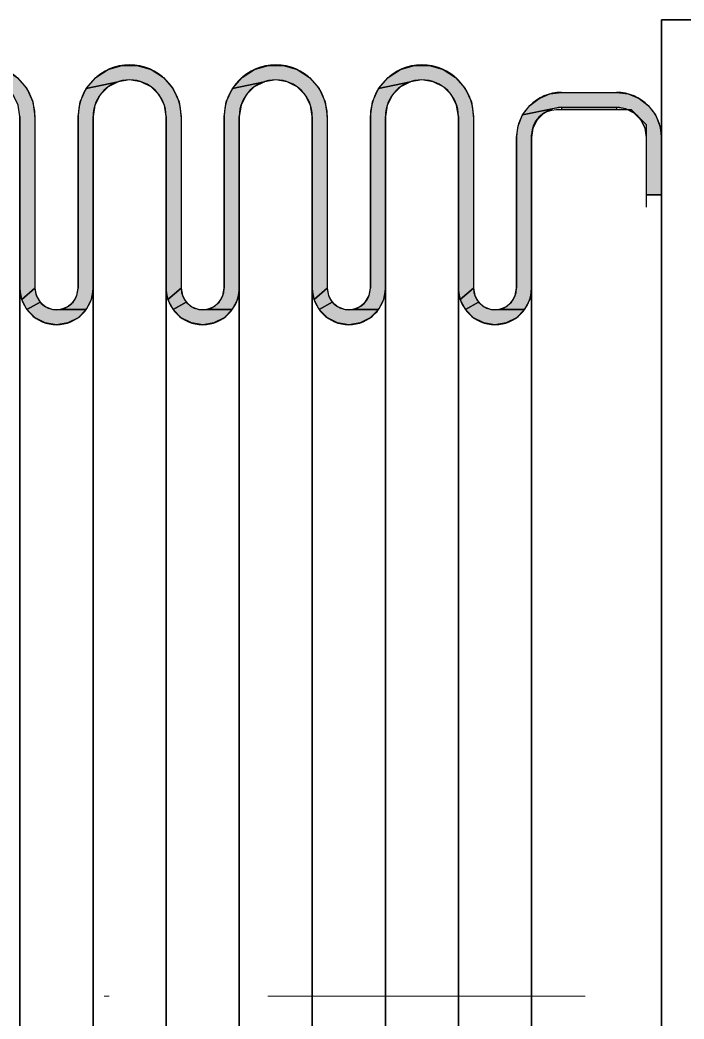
# Model space of a CAD drawing. Header units: millimetres. Extents: x -3183 to 3067, y 1033 to 2218.
# Drawn here: x 2017 to 2030.28, y 1570.56 to 1590.56 of the extents above; entities that cross this region are included whole.
import ezdxf

# ---------------------------------------------------------------- set-up
doc = ezdxf.new("R2010")
doc.units = ezdxf.units.MM
doc.linetypes.add('KRESKAKROPKA2', pattern=[12.7, 6.35, -3.175, 0, -3.175])
doc.layers.add('Kontury', color=7, linetype='Continuous', lineweight=35)
doc.layers.add('oś', color=7, linetype='KRESKAKROPKA2', lineweight=13)

# ---------------------------------------------------------------- blocks, each defined once
blk = doc.blocks.new('*U68')
at = {"color": 2, "linetype": 'Continuous', "extrusion": (0, 0, -1)}
for points in [[(-129.052, 246.525), (-131.258, 246.208), (-128.558, 246.208)], [(-129.615, 246.69), (-130.765, 246.525), (-129.052, 246.525)], [(-130.765, 246.525), (-131.258, 246.208), (-129.052, 246.525)], [(-130.765, 246.525), (-129.615, 246.69), (-130.202, 246.69)], [(-128.558, 246.208), (-129.457, 246.04), (-128.174, 245.764)], [(-128.558, 246.208), (-129.908, 246.111), (-129.457, 246.04)], [(-131.258, 246.208), (-129.908, 246.111), (-128.558, 246.208)], [(-131.258, 246.208), (-130.36, 246.04), (-129.908, 246.111)], [(-131.258, 246.208), (-131.643, 245.764), (-130.36, 246.04)], [(-130.36, 246.04), (-131.643, 245.764), (-130.767, 245.832)], [(-130.767, 245.832), (-131.643, 245.764), (-131.091, 245.509)], [(-131.643, 245.764), (-131.886, 245.231), (-131.091, 245.509)], [(-131.091, 245.509), (-131.886, 245.231), (-131.298, 245.101)], [(-131.886, 245.231), (-131.97, 244.65), (-131.298, 245.101)], [(-131.298, 245.101), (-131.97, 244.65), (-131.37, 244.65)], [(-131.37, 244.65), (-131.97, 237.773), (-131.37, 237.773)], [(-131.97, 244.65), (-131.97, 237.773), (-131.37, 244.65)], [(-131.97, 237.773), (-131.441, 237.321), (-131.37, 237.773)]]:
    blk.add_solid(points, dxfattribs=at)
blk = doc.blocks.new('*U69')
at = {"color": 2, "linetype": 'Continuous', "extrusion": (0, 0, -1)}
for points in [[(-134.898, 246.525), (-137.104, 246.208), (-134.404, 246.208)], [(-135.461, 246.69), (-136.611, 246.525), (-134.898, 246.525)], [(-136.611, 246.525), (-137.104, 246.208), (-134.898, 246.525)], [(-136.611, 246.525), (-135.461, 246.69), (-136.048, 246.69)], [(-134.404, 246.208), (-135.303, 246.04), (-134.02, 245.764)], [(-134.404, 246.208), (-135.754, 246.111), (-135.303, 246.04)], [(-137.104, 246.208), (-135.754, 246.111), (-134.404, 246.208)], [(-137.104, 246.208), (-136.206, 246.04), (-135.754, 246.111)], [(-137.104, 246.208), (-137.489, 245.764), (-136.206, 246.04)], [(-136.206, 246.04), (-137.489, 245.764), (-136.613, 245.832)], [(-136.613, 245.832), (-137.489, 245.764), (-136.937, 245.509)], [(-137.489, 245.764), (-137.732, 245.231), (-136.937, 245.509)], [(-136.937, 245.509), (-137.732, 245.231), (-137.144, 245.101)], [(-137.732, 245.231), (-137.816, 244.65), (-137.144, 245.101)], [(-137.144, 245.101), (-137.816, 244.65), (-137.216, 244.65)], [(-137.216, 244.65), (-137.816, 237.773), (-137.216, 237.773)], [(-137.816, 244.65), (-137.816, 237.773), (-137.216, 244.65)], [(-137.816, 237.773), (-137.287, 237.321), (-137.216, 237.773)]]:
    blk.add_solid(points, dxfattribs=at)
blk = doc.blocks.new('*U70')
at = {"color": 2, "linetype": 'Continuous', "extrusion": (0, 0, -1)}
for points in [[(-140.744, 246.525), (-142.951, 246.208), (-140.251, 246.208)], [(-141.307, 246.69), (-142.457, 246.525), (-140.744, 246.525)], [(-142.457, 246.525), (-142.951, 246.208), (-140.744, 246.525)], [(-142.457, 246.525), (-141.307, 246.69), (-141.894, 246.69)], [(-140.251, 246.208), (-141.149, 246.04), (-139.866, 245.764)], [(-140.251, 246.208), (-141.601, 246.111), (-141.149, 246.04)], [(-142.951, 246.208), (-141.601, 246.111), (-140.251, 246.208)], [(-142.951, 246.208), (-142.052, 246.04), (-141.601, 246.111)], [(-142.951, 246.208), (-143.335, 245.764), (-142.052, 246.04)], [(-142.052, 246.04), (-143.335, 245.764), (-142.46, 245.832)], [(-142.46, 245.832), (-143.335, 245.764), (-142.783, 245.509)], [(-143.335, 245.764), (-143.579, 245.231), (-142.783, 245.509)], [(-142.783, 245.509), (-143.579, 245.231), (-142.991, 245.101)], [(-143.579, 245.231), (-143.662, 244.65), (-142.991, 245.101)], [(-142.991, 245.101), (-143.662, 244.65), (-143.062, 244.65)], [(-143.062, 244.65), (-143.662, 237.773), (-143.062, 237.773)], [(-143.662, 244.65), (-143.662, 237.773), (-143.062, 244.65)], [(-143.662, 237.773), (-143.134, 237.321), (-143.062, 237.773)]]:
    blk.add_solid(points, dxfattribs=at)
blk = doc.blocks.new('*U71')
at = {"color": 2, "linetype": 'Continuous', "extrusion": (0, 0, -1)}
for points in [[(-146.59, 246.525), (-148.797, 246.208), (-146.097, 246.208)], [(-147.153, 246.69), (-148.303, 246.525), (-146.59, 246.525)], [(-148.303, 246.525), (-148.797, 246.208), (-146.59, 246.525)], [(-148.303, 246.525), (-147.153, 246.69), (-147.74, 246.69)], [(-146.097, 246.208), (-146.995, 246.04), (-145.712, 245.764)], [(-146.097, 246.208), (-147.447, 246.111), (-146.995, 246.04)], [(-148.797, 246.208), (-147.447, 246.111), (-146.097, 246.208)], [(-148.797, 246.208), (-147.898, 246.04), (-147.447, 246.111)], [(-148.797, 246.208), (-149.181, 245.764), (-147.898, 246.04)], [(-147.898, 246.04), (-149.181, 245.764), (-148.306, 245.832)], [(-148.306, 245.832), (-149.181, 245.764), (-148.629, 245.509)], [(-149.181, 245.764), (-149.425, 245.231), (-148.629, 245.509)], [(-148.629, 245.509), (-149.425, 245.231), (-148.837, 245.101)], [(-149.425, 245.231), (-149.508, 244.65), (-148.837, 245.101)], [(-148.837, 245.101), (-149.508, 244.65), (-148.908, 244.65)], [(-148.908, 244.65), (-149.508, 237.773), (-148.908, 237.773)], [(-149.508, 244.65), (-149.508, 237.773), (-148.908, 244.65)], [(-149.508, 237.773), (-148.98, 237.321), (-148.908, 237.773)]]:
    blk.add_solid(points, dxfattribs=at)
blk = doc.blocks.new('*U75')
at = {"color": 2, "linetype": 'Continuous', "extrusion": (0, 0, -1)}
for points in [[(-135.303, 246.04), (-134.895, 245.832), (-134.02, 245.764)], [(-134.02, 245.764), (-134.572, 245.509), (-133.776, 245.231)], [(-134.895, 245.832), (-134.572, 245.509), (-134.02, 245.764)], [(-133.776, 245.231), (-134.364, 245.101), (-133.693, 244.65)], [(-134.572, 245.509), (-134.364, 245.101), (-133.776, 245.231)], [(-134.364, 245.101), (-134.293, 244.65), (-133.693, 244.65)], [(-133.693, 244.65), (-134.293, 237.773), (-133.693, 237.773)], [(-134.293, 244.65), (-134.293, 237.773), (-133.693, 244.65)], [(-133.693, 237.773), (-134.221, 237.321), (-133.641, 237.478)], [(-134.293, 237.773), (-134.221, 237.321), (-133.693, 237.773)], [(-133.491, 237.219), (-134.014, 236.914), (-133.262, 237.027)], [(-133.641, 237.478), (-134.221, 237.321), (-133.491, 237.219)], [(-134.221, 237.321), (-134.014, 236.914), (-133.491, 237.219)], [(-133.262, 237.027), (-134.014, 236.914), (-132.981, 236.924)]]:
    blk.add_solid(points, dxfattribs=at)
blk = doc.blocks.new('*U76')
at = {"color": 2, "linetype": 'Continuous', "extrusion": (0, 0, -1)}
for points in [[(-141.149, 246.04), (-140.741, 245.832), (-139.866, 245.764)], [(-139.866, 245.764), (-140.418, 245.509), (-139.623, 245.231)], [(-140.741, 245.832), (-140.418, 245.509), (-139.866, 245.764)], [(-139.623, 245.231), (-140.211, 245.101), (-139.539, 244.65)], [(-140.418, 245.509), (-140.211, 245.101), (-139.623, 245.231)], [(-140.211, 245.101), (-140.139, 244.65), (-139.539, 244.65)], [(-139.539, 244.65), (-140.139, 237.773), (-139.539, 237.773)], [(-140.139, 244.65), (-140.139, 237.773), (-139.539, 244.65)], [(-139.539, 237.773), (-140.067, 237.321), (-139.487, 237.478)], [(-140.139, 237.773), (-140.067, 237.321), (-139.539, 237.773)], [(-139.337, 237.219), (-139.86, 236.914), (-139.108, 237.027)], [(-139.487, 237.478), (-140.067, 237.321), (-139.337, 237.219)], [(-140.067, 237.321), (-139.86, 236.914), (-139.337, 237.219)], [(-139.108, 237.027), (-139.86, 236.914), (-138.827, 236.924)]]:
    blk.add_solid(points, dxfattribs=at)
blk = doc.blocks.new('*U77')
at = {"color": 2, "linetype": 'Continuous', "extrusion": (0, 0, -1)}
for points in [[(-146.995, 246.04), (-146.588, 245.832), (-145.712, 245.764)], [(-145.712, 245.764), (-146.264, 245.509), (-145.469, 245.231)], [(-146.588, 245.832), (-146.264, 245.509), (-145.712, 245.764)], [(-145.469, 245.231), (-146.057, 245.101), (-145.385, 244.65)], [(-146.264, 245.509), (-146.057, 245.101), (-145.469, 245.231)], [(-146.057, 245.101), (-145.985, 244.65), (-145.385, 244.65)], [(-145.385, 244.65), (-145.985, 237.773), (-145.385, 237.773)], [(-145.985, 244.65), (-145.985, 237.773), (-145.385, 244.65)], [(-145.385, 237.773), (-145.914, 237.321), (-145.333, 237.478)], [(-145.985, 237.773), (-145.914, 237.321), (-145.385, 237.773)], [(-145.184, 237.219), (-145.706, 236.914), (-144.954, 237.027)], [(-145.333, 237.478), (-145.914, 237.321), (-145.184, 237.219)], [(-145.914, 237.321), (-145.706, 236.914), (-145.184, 237.219)], [(-144.954, 237.027), (-145.706, 236.914), (-144.673, 236.924)]]:
    blk.add_solid(points, dxfattribs=at)
blk = doc.blocks.new('*U79')
at = {"color": 2, "linetype": 'Continuous', "extrusion": (0, 0, -1)}
for points in [[(-153.031, 245.611), (-155.697, 245.55), (-152.565, 245.55)], [(-155.697, 245.55), (-153.031, 245.611), (-155.231, 245.611)], [(-152.131, 245.37), (-156.504, 245.084), (-151.759, 245.084)], [(-152.565, 245.55), (-156.131, 245.37), (-152.131, 245.37)], [(-156.131, 245.37), (-156.504, 245.084), (-152.131, 245.37)], [(-155.697, 245.55), (-156.131, 245.37), (-152.565, 245.55)], [(-151.759, 245.084), (-152.661, 244.953), (-151.472, 244.711)], [(-151.759, 245.084), (-153.031, 245.011), (-152.661, 244.953)], [(-156.504, 245.084), (-153.031, 245.011), (-151.759, 245.084)], [(-156.504, 245.084), (-155.231, 245.011), (-153.031, 245.011)], [(-156.504, 245.084), (-155.602, 244.953), (-155.231, 245.011)], [(-156.504, 245.084), (-156.79, 244.711), (-155.602, 244.953)], [(-155.602, 244.953), (-156.79, 244.711), (-155.937, 244.782)], [(-155.937, 244.782), (-156.79, 244.711), (-156.202, 244.517)], [(-156.79, 244.711), (-156.97, 244.277), (-156.202, 244.517)], [(-156.202, 244.517), (-156.97, 244.277), (-156.373, 244.182)], [(-156.97, 244.277), (-157.031, 243.811), (-156.373, 244.182)], [(-156.373, 244.182), (-157.031, 243.811), (-156.431, 243.811)], [(-156.431, 243.811), (-157.031, 241.511), (-156.431, 241.511)], [(-157.031, 243.811), (-157.031, 241.511), (-156.431, 243.811)]]:
    blk.add_solid(points, dxfattribs=at)
blk = doc.blocks.new('*U81')
at = {"color": 2, "linetype": 'Continuous', "extrusion": (0, 0, -1)}
for points in [[(-152.661, 244.953), (-152.326, 244.782), (-151.472, 244.711)], [(-151.472, 244.711), (-152.061, 244.517), (-151.293, 244.277)], [(-152.061, 244.517), (-151.89, 244.182), (-151.293, 244.277)], [(-152.326, 244.782), (-152.061, 244.517), (-151.472, 244.711)], [(-151.293, 244.277), (-151.89, 244.182), (-151.231, 243.811)], [(-151.89, 244.182), (-151.831, 243.811), (-151.231, 243.811)], [(-151.231, 243.811), (-151.831, 237.773), (-151.231, 237.773)], [(-151.831, 243.811), (-151.831, 237.773), (-151.231, 243.811)], [(-151.231, 237.773), (-151.76, 237.321), (-151.179, 237.478)], [(-151.831, 237.773), (-151.76, 237.321), (-151.231, 237.773)], [(-151.03, 237.219), (-151.552, 236.914), (-150.801, 237.027)], [(-151.179, 237.478), (-151.76, 237.321), (-151.03, 237.219)], [(-151.76, 237.321), (-151.552, 236.914), (-151.03, 237.219)], [(-150.801, 237.027), (-151.552, 236.914), (-150.519, 236.924)]]:
    blk.add_solid(points, dxfattribs=at)
blk = doc.blocks.new('*U85')
at = {"color": 2, "linetype": 'Continuous', "extrusion": (0, 0, -1)}
for points in [[(-131.97, 237.773), (-132.022, 237.478), (-131.441, 237.321)], [(-132.022, 237.478), (-132.171, 237.219), (-131.441, 237.321)], [(-131.441, 237.321), (-132.171, 237.219), (-131.649, 236.914)]]:
    blk.add_solid(points, dxfattribs=at)
blk = doc.blocks.new('*U86')
at = {"color": 2, "linetype": 'Continuous', "extrusion": (0, 0, -1)}
for points in [[(-137.816, 237.773), (-137.868, 237.478), (-137.287, 237.321)], [(-137.868, 237.478), (-138.018, 237.219), (-137.287, 237.321)], [(-137.287, 237.321), (-138.018, 237.219), (-137.495, 236.914)]]:
    blk.add_solid(points, dxfattribs=at)
blk = doc.blocks.new('*U87')
at = {"color": 2, "linetype": 'Continuous', "extrusion": (0, 0, -1)}
for points in [[(-143.662, 237.773), (-143.714, 237.478), (-143.134, 237.321)], [(-143.714, 237.478), (-143.864, 237.219), (-143.134, 237.321)], [(-143.134, 237.321), (-143.864, 237.219), (-143.341, 236.914)]]:
    blk.add_solid(points, dxfattribs=at)
blk = doc.blocks.new('*U88')
at = {"color": 2, "linetype": 'Continuous', "extrusion": (0, 0, -1)}
for points in [[(-149.508, 237.773), (-149.56, 237.478), (-148.98, 237.321)], [(-149.56, 237.478), (-149.71, 237.219), (-148.98, 237.321)], [(-148.98, 237.321), (-149.71, 237.219), (-149.187, 236.914)]]:
    blk.add_solid(points, dxfattribs=at)
blk = doc.blocks.new('*U92')
at = {"color": 2, "linetype": 'Continuous', "extrusion": (0, 0, -1)}
for points in [[(-132.171, 237.219), (-132.401, 237.027), (-131.649, 236.914)], [(-132.401, 237.027), (-132.682, 236.924), (-131.649, 236.914)], [(-132.981, 236.924), (-134.014, 236.914), (-131.649, 236.914)], [(-131.649, 236.914), (-132.682, 236.924), (-132.981, 236.924)], [(-131.649, 236.914), (-133.69, 236.59), (-131.972, 236.59)], [(-134.014, 236.914), (-133.69, 236.59), (-131.649, 236.914)], [(-131.972, 236.59), (-133.283, 236.383), (-132.38, 236.383)], [(-133.69, 236.59), (-133.283, 236.383), (-131.972, 236.59)], [(-133.283, 236.383), (-132.831, 236.311), (-132.38, 236.383)]]:
    blk.add_solid(points, dxfattribs=at)
blk = doc.blocks.new('*U93')
at = {"color": 2, "linetype": 'Continuous', "extrusion": (0, 0, -1)}
for points in [[(-138.018, 237.219), (-138.247, 237.027), (-137.495, 236.914)], [(-138.247, 237.027), (-138.528, 236.924), (-137.495, 236.914)], [(-138.827, 236.924), (-139.86, 236.914), (-137.495, 236.914)], [(-137.495, 236.914), (-138.528, 236.924), (-138.827, 236.924)], [(-137.495, 236.914), (-139.537, 236.59), (-137.818, 236.59)], [(-139.86, 236.914), (-139.537, 236.59), (-137.495, 236.914)], [(-137.818, 236.59), (-139.129, 236.383), (-138.226, 236.383)], [(-139.537, 236.59), (-139.129, 236.383), (-137.818, 236.59)], [(-139.129, 236.383), (-138.677, 236.311), (-138.226, 236.383)]]:
    blk.add_solid(points, dxfattribs=at)
blk = doc.blocks.new('*U94')
at = {"color": 2, "linetype": 'Continuous', "extrusion": (0, 0, -1)}
for points in [[(-143.864, 237.219), (-144.093, 237.027), (-143.341, 236.914)], [(-144.093, 237.027), (-144.374, 236.924), (-143.341, 236.914)], [(-144.673, 236.924), (-145.706, 236.914), (-143.341, 236.914)], [(-143.341, 236.914), (-144.374, 236.924), (-144.673, 236.924)], [(-143.341, 236.914), (-145.383, 236.59), (-143.665, 236.59)], [(-145.706, 236.914), (-145.383, 236.59), (-143.341, 236.914)], [(-143.665, 236.59), (-144.975, 236.383), (-144.072, 236.383)], [(-145.383, 236.59), (-144.975, 236.383), (-143.665, 236.59)], [(-144.975, 236.383), (-144.524, 236.311), (-144.072, 236.383)]]:
    blk.add_solid(points, dxfattribs=at)
blk = doc.blocks.new('*U95')
at = {"color": 2, "linetype": 'Continuous', "extrusion": (0, 0, -1)}
for points in [[(-149.71, 237.219), (-149.939, 237.027), (-149.187, 236.914)], [(-149.939, 237.027), (-150.22, 236.924), (-149.187, 236.914)], [(-150.519, 236.924), (-151.552, 236.914), (-149.187, 236.914)], [(-149.187, 236.914), (-150.22, 236.924), (-150.519, 236.924)], [(-149.187, 236.914), (-151.229, 236.59), (-149.511, 236.59)], [(-151.552, 236.914), (-151.229, 236.59), (-149.187, 236.914)], [(-149.511, 236.59), (-150.821, 236.383), (-149.918, 236.383)], [(-151.229, 236.59), (-150.821, 236.383), (-149.511, 236.59)], [(-150.821, 236.383), (-150.37, 236.311), (-149.918, 236.383)]]:
    blk.add_solid(points, dxfattribs=at)

msp = doc.modelspace()

# ---------------------------------------------------------------- linework, layer by layer
at = {"color": 2, "linetype": 'Continuous'}
for p, q in [((2018.96889, 1589.32207), (2018.76517, 1589.21828)), ((2021.89196, 1589.32207), (2021.68825, 1589.21828)), ((2024.81504, 1589.32207), (2024.61132, 1589.21828)), ((2027.60023, 1589.07717), (2027.83317, 1589.10784)), ((2027.64776, 1588.77847), (2027.4805, 1588.69325)), ((2017.3024, 1585.18861), (2017.32838, 1585.04128)), ((2020.22547, 1585.18861), (2020.25145, 1585.04128)), ((2023.14855, 1585.18861), (2023.17453, 1585.04128)), ((2026.07163, 1585.18861), (2026.09761, 1585.04128))]:
    msp.add_line(p, q, dxfattribs=at)
at = {"color": 7, "linetype": 'Continuous'}
for p, q in [((2027.83317, 1589.10784), (2028.93317, 1589.10784)), ((2027.83317, 1588.80784), (2027.83317, 1588.75784)), ((2027.83317, 1588.80784), (2028.93317, 1588.80784)), ((2028.93317, 1588.80784), (2028.93317, 1588.75784)), ((2017.3024, 1588.62707), (2017.3024, 1585.18861)), ((2018.16394, 1588.62707), (2018.16394, 1585.18861)), ((2020.22547, 1588.62707), (2020.22547, 1585.18861)), ((2021.08701, 1588.62707), (2021.08701, 1585.18861)), ((2023.14855, 1588.62707), (2023.14855, 1585.18861)), ((2024.01009, 1588.62707), (2024.01009, 1585.18861)), ((2026.07163, 1588.62707), (2026.07163, 1585.18861)), ((2029.23317, 1588.75784), (2027.73317, 1588.75784)), ((2029.53317, 1588.45784), (2029.23317, 1588.75784)), ((2029.53317, 1586.80784), (2029.53317, 1588.45784)), ((2026.93317, 1588.20784), (2026.93317, 1585.18861)), ((2029.83317, 1588.20784), (2029.83317, 1586.80784)), ((2029.53317, 1587.05784), (2029.83317, 1587.05784))]:
    msp.add_line(p, q, dxfattribs=at)
at = {"color": 2, "linetype": 'Continuous'}
for points in [[(2015.84343, 1589.56469), (2016.12493, 1589.64735), (2016.41832, 1589.64735), (2016.69983, 1589.56469), (2016.94664, 1589.40608), (2017.13877, 1589.18435), (2017.26064, 1588.91747), (2017.3024, 1588.62707), (2017.3024, 1585.18861), (2017.03816, 1584.96279), (2017.0024, 1585.18861), (2017.0024, 1588.62707), (2016.96663, 1588.85289), (2016.86283, 1589.05661), (2016.70116, 1589.21828), (2016.49745, 1589.32207), (2016.27163, 1589.35784), (2016.04581, 1589.32207), (2015.40449, 1589.18435), (2015.59662, 1589.40608), (2015.84343, 1589.56469)], [(2015.84343, 1589.56469), (2016.12493, 1589.64735), (2016.41832, 1589.64735), (2016.69983, 1589.56469), (2016.94664, 1589.40608), (2017.13877, 1589.18435), (2017.26064, 1588.91747), (2017.3024, 1588.62707)], [(2018.76651, 1589.56469), (2019.04801, 1589.64735), (2019.3414, 1589.64735), (2019.6229, 1589.56469), (2019.86972, 1589.40608), (2020.06184, 1589.18435), (2020.18372, 1588.91747), (2020.22547, 1588.62707), (2020.22547, 1585.18861), (2019.96124, 1584.96279), (2019.92547, 1585.18861), (2019.92547, 1588.62707), (2019.88971, 1588.85289), (2019.78591, 1589.05661), (2019.62424, 1589.21828), (2019.42053, 1589.32207), (2019.19471, 1589.35784), (2018.96889, 1589.32207), (2018.32757, 1589.18435), (2018.5197, 1589.40608), (2018.76651, 1589.56469)], [(2018.76651, 1589.56469), (2019.04801, 1589.64735), (2019.3414, 1589.64735), (2019.6229, 1589.56469), (2019.86972, 1589.40608), (2020.06184, 1589.18435), (2020.18372, 1588.91747), (2020.22547, 1588.62707)], [(2021.68959, 1589.56469), (2021.97109, 1589.64735), (2022.26448, 1589.64735), (2022.54598, 1589.56469), (2022.79279, 1589.40608), (2022.98492, 1589.18435), (2023.1068, 1588.91747), (2023.14855, 1588.62707), (2023.14855, 1585.18861), (2022.88432, 1584.96279), (2022.84855, 1585.18861), (2022.84855, 1588.62707), (2022.81279, 1588.85289), (2022.70899, 1589.05661), (2022.54732, 1589.21828), (2022.3436, 1589.32207), (2022.11778, 1589.35784), (2021.89196, 1589.32207), (2021.25064, 1589.18435), (2021.44277, 1589.40608), (2021.68959, 1589.56469)], [(2021.68959, 1589.56469), (2021.97109, 1589.64735), (2022.26448, 1589.64735), (2022.54598, 1589.56469), (2022.79279, 1589.40608), (2022.98492, 1589.18435), (2023.1068, 1588.91747), (2023.14855, 1588.62707)], [(2024.61266, 1589.56469), (2024.89417, 1589.64735), (2025.18755, 1589.64735), (2025.46906, 1589.56469), (2025.71587, 1589.40608), (2025.908, 1589.18435), (2026.02988, 1588.91747), (2026.07163, 1588.62707), (2026.07163, 1585.18861), (2025.8074, 1584.96279), (2025.77163, 1585.18861), (2025.77163, 1588.62707), (2025.73586, 1588.85289), (2025.63206, 1589.05661), (2025.47039, 1589.21828), (2025.26668, 1589.32207), (2025.04086, 1589.35784), (2024.81504, 1589.32207), (2024.17372, 1589.18435), (2024.36585, 1589.40608), (2024.61266, 1589.56469)], [(2024.61266, 1589.56469), (2024.89417, 1589.64735), (2025.18755, 1589.64735), (2025.46906, 1589.56469), (2025.71587, 1589.40608), (2025.908, 1589.18435), (2026.02988, 1588.91747), (2026.07163, 1588.62707)], [(2017.0024, 1588.62707), (2016.96663, 1588.85289), (2016.86283, 1589.05661), (2016.70116, 1589.21828), (2016.49745, 1589.32207), (2016.27163, 1589.35784), (2016.04581, 1589.32207), (2015.40449, 1589.18435), (2015.59662, 1589.40608), (2015.84343, 1589.56469)], [(2019.92547, 1588.62707), (2019.88971, 1588.85289), (2019.78591, 1589.05661), (2019.62424, 1589.21828), (2019.42053, 1589.32207), (2019.19471, 1589.35784), (2018.96889, 1589.32207), (2018.32757, 1589.18435), (2018.5197, 1589.40608), (2018.76651, 1589.56469)], [(2022.84855, 1588.62707), (2022.81279, 1588.85289), (2022.70899, 1589.05661), (2022.54732, 1589.21828), (2022.3436, 1589.32207), (2022.11778, 1589.35784), (2021.89196, 1589.32207), (2021.25064, 1589.18435), (2021.44277, 1589.40608), (2021.68959, 1589.56469)], [(2025.77163, 1588.62707), (2025.73586, 1588.85289), (2025.63206, 1589.05661), (2025.47039, 1589.21828), (2025.26668, 1589.32207), (2025.04086, 1589.35784), (2024.81504, 1589.32207), (2024.17372, 1589.18435), (2024.36585, 1589.40608), (2024.61266, 1589.56469)], [(2018.76517, 1589.21828), (2018.6035, 1589.05661), (2018.4997, 1588.85289), (2018.46394, 1588.62707), (2018.46394, 1585.18861), (2018.42817, 1584.96279), (2018.32437, 1584.75907), (2017.80797, 1584.76439), (2017.94855, 1584.81555), (2018.06316, 1584.91172), (2018.13796, 1585.04128), (2018.16394, 1585.18861), (2018.16394, 1588.62707), (2018.20569, 1588.91747), (2018.32757, 1589.18435), (2018.96889, 1589.32207), (2018.76517, 1589.21828)], [(2018.76517, 1589.21828), (2018.6035, 1589.05661), (2018.4997, 1588.85289), (2018.46394, 1588.62707)], [(2021.68825, 1589.21828), (2021.52658, 1589.05661), (2021.42278, 1588.85289), (2021.38701, 1588.62707), (2021.38701, 1585.18861), (2021.35125, 1584.96279), (2021.24745, 1584.75907), (2020.73105, 1584.76439), (2020.87163, 1584.81555), (2020.98623, 1584.91172), (2021.06103, 1585.04128), (2021.08701, 1585.18861), (2021.08701, 1588.62707), (2021.12877, 1588.91747), (2021.25064, 1589.18435), (2021.89196, 1589.32207), (2021.68825, 1589.21828)], [(2021.68825, 1589.21828), (2021.52658, 1589.05661), (2021.42278, 1588.85289), (2021.38701, 1588.62707)], [(2024.61132, 1589.21828), (2024.44965, 1589.05661), (2024.34586, 1588.85289), (2024.31009, 1588.62707), (2024.31009, 1585.18861), (2024.27432, 1584.96279), (2024.17053, 1584.75907), (2023.65412, 1584.76439), (2023.79471, 1584.81555), (2023.90931, 1584.91172), (2023.98411, 1585.04128), (2024.01009, 1585.18861), (2024.01009, 1588.62707), (2024.05184, 1588.91747), (2024.17372, 1589.18435), (2024.81504, 1589.32207), (2024.61132, 1589.21828)], [(2024.61132, 1589.21828), (2024.44965, 1589.05661), (2024.34586, 1588.85289), (2024.31009, 1588.62707)], [(2018.16394, 1588.62707), (2018.20569, 1588.91747), (2018.32757, 1589.18435)], [(2021.08701, 1588.62707), (2021.12877, 1588.91747), (2021.25064, 1589.18435)], [(2024.01009, 1588.62707), (2024.05184, 1588.91747), (2024.17372, 1589.18435)], [(2027.60023, 1589.07717), (2027.83317, 1589.10784), (2028.93317, 1589.10784), (2029.1661, 1589.07717), (2029.38317, 1588.98726), (2029.56956, 1588.84424), (2029.71259, 1588.65784), (2029.8025, 1588.44078), (2029.83317, 1588.20784), (2029.83317, 1587.05784), (2029.53317, 1587.05784), (2029.53317, 1588.20784), (2029.5038, 1588.39325), (2029.41858, 1588.56051), (2029.28584, 1588.69325), (2029.11858, 1588.77847), (2028.93317, 1588.80784), (2027.83317, 1588.80784), (2027.64776, 1588.77847), (2027.05374, 1588.65784), (2027.19677, 1588.84424), (2027.38317, 1588.98726), (2027.60023, 1589.07717)], [(2027.83317, 1588.80784), (2027.64776, 1588.77847), (2027.05374, 1588.65784), (2027.19677, 1588.84424), (2027.38317, 1588.98726), (2027.60023, 1589.07717)], [(2028.93317, 1589.10784), (2029.1661, 1589.07717), (2029.38317, 1588.98726), (2029.56956, 1588.84424), (2029.71259, 1588.65784), (2029.8025, 1588.44078), (2029.83317, 1588.20784)], [(2029.53317, 1588.20784), (2029.5038, 1588.39325), (2029.41858, 1588.56051), (2029.28584, 1588.69325), (2029.11858, 1588.77847), (2028.93317, 1588.80784)], [(2027.4805, 1588.69325), (2027.34776, 1588.56051), (2027.26253, 1588.39325), (2027.23317, 1588.20784), (2027.23317, 1585.18861), (2027.1974, 1584.96279), (2027.0936, 1584.75907), (2026.5772, 1584.76439), (2026.71778, 1584.81555), (2026.83239, 1584.91172), (2026.90719, 1585.04128), (2026.93317, 1585.18861), (2026.93317, 1588.20784), (2026.96383, 1588.44078), (2027.05374, 1588.65784), (2027.64776, 1588.77847), (2027.4805, 1588.69325)], [(2026.93317, 1588.20784), (2026.96383, 1588.44078), (2027.05374, 1588.65784)], [(2027.4805, 1588.69325), (2027.34776, 1588.56051), (2027.26253, 1588.39325), (2027.23317, 1588.20784)], [(2017.3024, 1585.18861), (2017.03816, 1584.96279), (2017.0024, 1585.18861)], [(2017.32838, 1585.04128), (2017.40318, 1584.91172), (2017.14196, 1584.75907), (2017.03816, 1584.96279), (2017.3024, 1585.18861), (2017.32838, 1585.04128)], [(2017.32838, 1585.04128), (2017.40318, 1584.91172), (2017.14196, 1584.75907), (2017.03816, 1584.96279)], [(2018.46394, 1585.18861), (2018.42817, 1584.96279), (2018.32437, 1584.75907), (2017.80797, 1584.76439), (2017.94855, 1584.81555), (2018.06316, 1584.91172), (2018.13796, 1585.04128), (2018.16394, 1585.18861)], [(2020.22547, 1585.18861), (2019.96124, 1584.96279), (2019.92547, 1585.18861)], [(2020.25145, 1585.04128), (2020.32626, 1584.91172), (2020.06504, 1584.75907), (2019.96124, 1584.96279), (2020.22547, 1585.18861), (2020.25145, 1585.04128)], [(2020.25145, 1585.04128), (2020.32626, 1584.91172), (2020.06504, 1584.75907), (2019.96124, 1584.96279)], [(2021.38701, 1585.18861), (2021.35125, 1584.96279), (2021.24745, 1584.75907), (2020.73105, 1584.76439), (2020.87163, 1584.81555), (2020.98623, 1584.91172), (2021.06103, 1585.04128), (2021.08701, 1585.18861)], [(2023.14855, 1585.18861), (2022.88432, 1584.96279), (2022.84855, 1585.18861)], [(2023.17453, 1585.04128), (2023.24933, 1584.91172), (2022.98812, 1584.75907), (2022.88432, 1584.96279), (2023.14855, 1585.18861), (2023.17453, 1585.04128)], [(2023.17453, 1585.04128), (2023.24933, 1584.91172), (2022.98812, 1584.75907), (2022.88432, 1584.96279)], [(2024.31009, 1585.18861), (2024.27432, 1584.96279), (2024.17053, 1584.75907), (2023.65412, 1584.76439), (2023.79471, 1584.81555), (2023.90931, 1584.91172), (2023.98411, 1585.04128), (2024.01009, 1585.18861)], [(2026.07163, 1585.18861), (2025.8074, 1584.96279), (2025.77163, 1585.18861)], [(2026.09761, 1585.04128), (2026.17241, 1584.91172), (2025.91119, 1584.75907), (2025.8074, 1584.96279), (2026.07163, 1585.18861), (2026.09761, 1585.04128)], [(2026.09761, 1585.04128), (2026.17241, 1584.91172), (2025.91119, 1584.75907), (2025.8074, 1584.96279)], [(2027.23317, 1585.18861), (2027.1974, 1584.96279), (2027.0936, 1584.75907), (2026.5772, 1584.76439), (2026.71778, 1584.81555), (2026.83239, 1584.91172), (2026.90719, 1585.04128), (2026.93317, 1585.18861)], [(2017.80797, 1584.76439), (2018.32437, 1584.75907), (2018.1627, 1584.59741), (2017.95899, 1584.49361), (2017.73317, 1584.45784), (2017.50735, 1584.49361), (2017.30363, 1584.59741), (2017.14196, 1584.75907), (2017.40318, 1584.91172), (2017.51778, 1584.81555), (2017.65836, 1584.76439), (2017.80797, 1584.76439)], [(2017.40318, 1584.91172), (2017.51778, 1584.81555), (2017.65836, 1584.76439), (2017.80797, 1584.76439)], [(2020.73105, 1584.76439), (2021.24745, 1584.75907), (2021.08578, 1584.59741), (2020.88206, 1584.49361), (2020.65624, 1584.45784), (2020.43042, 1584.49361), (2020.22671, 1584.59741), (2020.06504, 1584.75907), (2020.32626, 1584.91172), (2020.44086, 1584.81555), (2020.58144, 1584.76439), (2020.73105, 1584.76439)], [(2020.32626, 1584.91172), (2020.44086, 1584.81555), (2020.58144, 1584.76439), (2020.73105, 1584.76439)], [(2023.65412, 1584.76439), (2024.17053, 1584.75907), (2024.00886, 1584.59741), (2023.80514, 1584.49361), (2023.57932, 1584.45784), (2023.3535, 1584.49361), (2023.14979, 1584.59741), (2022.98812, 1584.75907), (2023.24933, 1584.91172), (2023.36394, 1584.81555), (2023.50452, 1584.76439), (2023.65412, 1584.76439)], [(2023.24933, 1584.91172), (2023.36394, 1584.81555), (2023.50452, 1584.76439), (2023.65412, 1584.76439)], [(2026.5772, 1584.76439), (2027.0936, 1584.75907), (2026.93193, 1584.59741), (2026.72822, 1584.49361), (2026.5024, 1584.45784), (2026.27658, 1584.49361), (2026.07286, 1584.59741), (2025.91119, 1584.75907), (2026.17241, 1584.91172), (2026.28701, 1584.81555), (2026.4276, 1584.76439), (2026.5772, 1584.76439)], [(2026.17241, 1584.91172), (2026.28701, 1584.81555), (2026.4276, 1584.76439), (2026.5772, 1584.76439)], [(2018.32437, 1584.75907), (2018.1627, 1584.59741), (2017.95899, 1584.49361), (2017.73317, 1584.45784), (2017.50735, 1584.49361), (2017.30363, 1584.59741), (2017.14196, 1584.75907)], [(2021.24745, 1584.75907), (2021.08578, 1584.59741), (2020.88206, 1584.49361), (2020.65624, 1584.45784), (2020.43042, 1584.49361), (2020.22671, 1584.59741), (2020.06504, 1584.75907)], [(2024.17053, 1584.75907), (2024.00886, 1584.59741), (2023.80514, 1584.49361), (2023.57932, 1584.45784), (2023.3535, 1584.49361), (2023.14979, 1584.59741), (2022.98812, 1584.75907)], [(2027.0936, 1584.75907), (2026.93193, 1584.59741), (2026.72822, 1584.49361), (2026.5024, 1584.45784), (2026.27658, 1584.49361), (2026.07286, 1584.59741), (2025.91119, 1584.75907)]]:
    msp.add_lwpolyline(points, dxfattribs=at)
at = {"color": 7, "linetype": 'Continuous'}
for centre, radius, start, end in [((2016.27163, 1588.62707), 1.03077, 0, 180), ((2019.19471, 1588.62707), 1.03077, 0, 180), ((2022.11778, 1588.62707), 1.03077, 0, 180), ((2025.04086, 1588.62707), 1.03077, 0, 180), ((2019.19471, 1588.62707), 0.73077, 0, 180), ((2022.11778, 1588.62707), 0.73077, 0, 180), ((2025.04086, 1588.62707), 0.73077, 0, 180), ((2027.83317, 1588.20784), 0.9, 90, 180), ((2028.93317, 1588.20784), 0.9, 0, 90), ((2027.83317, 1588.20784), 0.6, 90, 180), ((2028.93317, 1588.20784), 0.6, 0, 90), ((2027.73317, 1588.25784), 0.5, 90, 180), ((2017.73317, 1585.18861), 0.73077, 180, 0), ((2017.73317, 1585.18861), 0.43077, 180, 0), ((2020.65624, 1585.18861), 0.73077, 180, 0), ((2020.65624, 1585.18861), 0.43077, 180, 0), ((2023.57932, 1585.18861), 0.73077, 180, 0), ((2023.57932, 1585.18861), 0.43077, 180, 0), ((2026.5024, 1585.18861), 0.73077, 180, 0), ((2026.5024, 1585.18861), 0.43077, 180, 0)]:
    msp.add_arc(centre, radius, start, end, dxfattribs=at)
at = {"layer": 'Kontury'}
for p, q in [((2029.83317, 1586.80784), (2029.83317, 1590.55784)), ((2029.83317, 1590.55784), (2032.08317, 1590.55784)), ((2029.83317, 1554.30784), (2029.83317, 1587.05784))]:
    msp.add_line(p, q, dxfattribs=at)
at = {"layer": 'Kontury', "color": 7, "linetype": 'Continuous'}
for p, q in [((2017.0024, 1588.62707), (2017.0024, 1552.48861)), ((2018.46394, 1588.62707), (2018.46394, 1552.48861)), ((2019.92547, 1588.62707), (2019.92547, 1552.48861)), ((2021.38701, 1588.62707), (2021.38701, 1552.48861)), ((2022.84855, 1588.62707), (2022.84855, 1552.48861)), ((2024.31009, 1588.62707), (2024.31009, 1552.48861)), ((2025.77163, 1588.62707), (2025.77163, 1552.48861)), ((2027.23317, 1552.85784), (2027.23317, 1588.25784))]:
    msp.add_line(p, q, dxfattribs=at)
at = {"layer": 'oś'}
msp.add_line((2233.1088, 1571.01544), (1866.30001, 1571.01544), dxfattribs=at)

# ---------------------------------------------------------------- block references
at = {"color": 2, "linetype": 'Continuous', "xscale": 0.5, "yscale": 0.5, "zscale": 0.5}
for name in ['*U68', '*U69', '*U70', '*U71', '*U75', '*U76', '*U77', '*U79', '*U81', '*U85', '*U86', '*U87', '*U88', '*U92', '*U93', '*U94', '*U95']:
    msp.add_blockref(name, (1951.3175, 1466.30219), dxfattribs=at)

doc.saveas('drawing.dxf')
